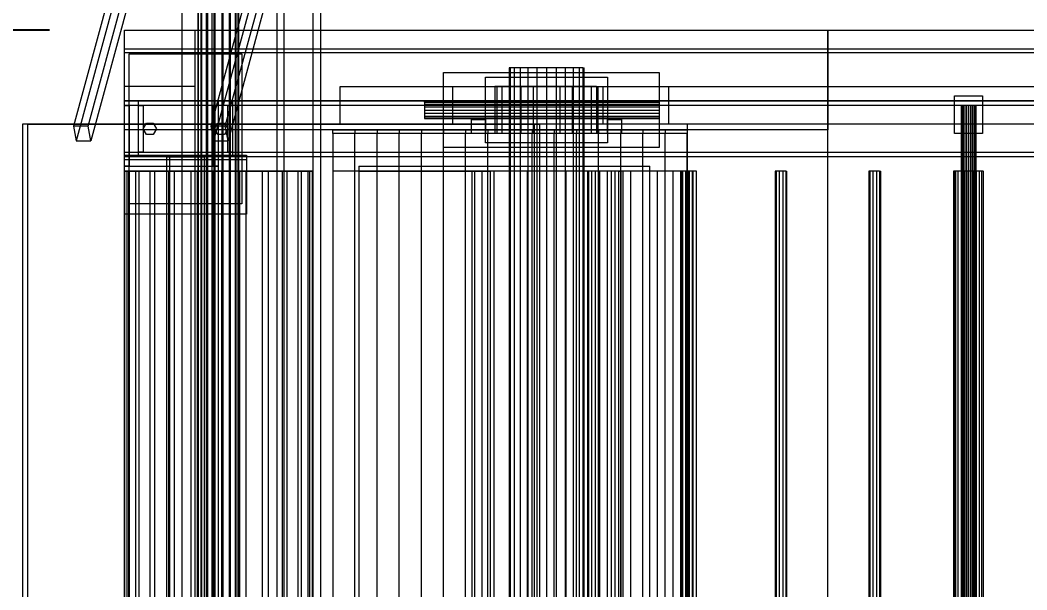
# Model space of a CAD drawing. Header units: millimetres. Extents: x -1970 to 59977, y -50268 to 6837.
# Drawn here: x 38728 to 39801, y -17196 to -16589 of the extents above; entities that cross this region are included whole.
import ezdxf

# ---------------------------------------------------------------- set-up
doc = ezdxf.new("R2010")
doc.units = ezdxf.units.MM
for name, color, linetype, lineweight in [('COTAS_O', 1, 'Continuous', 0), ('superior_C03', 7, 'Continuous', 0), ('superior_C03-dry', 7, 'Continuous', 0), ('superior_secador', 7, 'Continuous', 0)]:
    doc.layers.add(name, color=color, linetype=linetype, lineweight=lineweight)
doc.dimstyles.new('R19_100', dxfattribs={"dimtxt": 250, "dimasz": 150, "dimexe": 150, "dimexo": 80, "dimgap": 100, "dimtad": 1, "dimtih": 1, "dimtoh": 1, "dimdsep": 46, "dimcen": 0.09, "dimadec": 0, "dimazin": 0, "dimtfac": 1, "dimtdec": 4, "dimtofl": 0, "dimtmove": 0, "dimatfit": 3, "dimfxl": 1, "dimtolj": 1, "dimtzin": 0, "dimarcsym": 0})

# ---------------------------------------------------------------- blocks, each defined once
blk = doc.blocks.new('*D36')
at = {"layer": 'COTAS_O', "color": 0, "lineweight": -2, "transparency": 16777216}
for p, q in [((38759.3, -16600), (37989.3, -16600)), ((38139.3, -19250), (38139.3, -16750)), ((38759.3, -19400), (37989.3, -19400))]:
    blk.add_line(p, q, dxfattribs=at)
at = {"layer": 'COTAS_O', "color": 0, "transparency": 16777216}
for points in [[(38114.3, -16750), (38164.3, -16750), (38139.3, -16600)], [(38114.3, -19250), (38164.3, -19250), (38139.3, -19400)]]:
    blk.add_solid(points, dxfattribs=at)
at = {"layer": 'Defpoints', "color": 0, "transparency": 16777216}
for p in [(38139.3, -16600), (38839.3, -16600), (38839.3, -19400)]:
    blk.add_point(p, dxfattribs=at)

msp = doc.modelspace()

# ---------------------------------------------------------------- linework, layer by layer
at = {"layer": 'superior_C03'}
for p, q in [((38917.556, -16430), (38917.556, -19570)), ((38917.815, -16430), (38917.815, -19570)), ((38920.6, -16430), (38920.6, -19570)), ((38921.338, -16430), (38921.338, -19570)), ((38926.484, -16430), (38926.484, -19570)), ((38927.588, -16430), (38927.588, -19570)), ((38934.312, -16430), (38934.312, -19570)), ((38935.614, -16430), (38935.614, -19570)), ((38942.892, -16430), (38942.892, -19570)), ((38944.194, -16430), (38944.194, -19570)), ((38950.918, -16430), (38950.918, -19570)), ((38952.022, -16430), (38952.022, -19570)), ((38957.168, -16430), (38957.168, -19570)), ((38957.906, -16430), (38957.906, -19570)), ((38960.691, -19570), (38960.691, -16430)), ((38960.95, -16430), (38960.95, -19570)), ((38900.29, -16470), (38900.29, -19530)), ((38927.79, -16470), (38927.79, -19530)), ((38932.79, -19530), (38932.79, -16470)), ((38960.29, -19530), (38960.29, -16470)), ((39001.51, -16500), (39001.51, -19500)), ((39009.37, -19500), (39009.37, -16500)), ((39040.488, -19500), (39040.488, -16500)), ((39048.348, -16500), (39048.348, -19500)), ((38836.624, -16512.29), (38784.971, -16702.29)), ((38800.563, -16702.29), (38852.215, -16512.29)), ((38982.792, -16512.29), (38931.14, -16702.29)), ((38946.731, -16702.29), (38998.384, -16512.29)), ((38839.484, -16527.71), (38787.832, -16717.71)), ((38855.076, -16527.71), (38803.423, -16717.71)), ((38985.653, -16527.71), (38934, -16717.71)), ((39001.244, -16527.71), (38949.592, -16717.71)), ((39276.26, -16700), (38730.564, -16700)), ((38730.564, -16700), (38730.564, -19300)), ((38736.179, -16700), (38730.564, -16700)), ((38736.179, -19300), (38736.179, -16700)), ((38736.179, -16700), (39281.875, -16700)), ((38800.563, -16702.29), (38784.971, -16702.29)), ((38784.971, -16702.29), (38787.832, -16717.71)), ((38803.423, -16717.71), (38800.563, -16702.29)), ((38946.731, -16702.29), (38931.14, -16702.29)), ((38931.14, -16702.29), (38934, -16717.71)), ((38949.592, -16717.71), (38946.731, -16702.29)), ((39276.26, -19300), (39276.26, -16700)), ((39276.26, -16700), (39281.875, -16700)), ((39281.875, -16700), (39281.875, -19300)), ((38787.832, -16717.71), (38803.423, -16717.71)), ((38934, -16717.71), (38949.592, -16717.71)), ((38841.807, -16750), (38839.315, -16750)), ((38839.315, -16750), (38843.634, -16750)), ((38839.315, -16750), (38839.315, -19250)), ((38850.94, -16750), (38841.807, -16750)), ((38841.807, -16750), (38841.807, -19250)), ((38843.634, -16750), (38854.469, -16750)), ((38843.634, -16750), (38843.634, -19250)), ((38866.091, -16750), (38850.94, -16750)), ((38850.94, -16750), (38850.94, -19250)), ((38854.469, -16750), (38871.081, -16750)), ((38854.469, -16750), (38854.469, -19250)), ((38886.228, -16750), (38866.091, -16750)), ((38866.091, -16750), (38866.091, -19250)), ((38871.081, -16750), (38892.34, -16750)), ((38871.081, -16750), (38871.081, -19250)), ((38909.979, -16750), (38886.228, -16750)), ((38886.228, -16750), (38886.228, -19250)), ((38892.34, -16750), (38916.795, -16750)), ((38892.34, -16750), (38892.34, -19250)), ((38935.725, -16750), (38909.979, -16750)), ((38909.979, -16750), (38909.979, -19250)), ((38916.795, -16750), (38942.781, -16750)), ((38916.795, -16750), (38916.795, -19250)), ((38961.711, -16750), (38935.725, -16750)), ((38935.725, -16750), (38935.725, -19250)), ((38942.781, -16750), (38968.527, -16750)), ((38942.781, -16750), (38942.781, -19250)), ((38986.166, -16750), (38961.711, -16750)), ((38961.711, -16750), (38961.711, -19250)), ((38968.527, -16750), (38992.278, -16750)), ((38968.527, -16750), (38968.527, -19250)), ((39007.425, -16750), (38986.166, -16750)), ((38986.166, -16750), (38986.166, -19250)), ((38992.278, -16750), (39012.415, -16750)), ((38992.278, -16750), (38992.278, -19250)), ((39024.037, -16750), (39007.425, -16750)), ((39007.425, -16750), (39007.425, -19250)), ((39012.415, -16750), (39027.566, -16750)), ((39012.415, -16750), (39012.415, -19250)), ((39034.872, -16750), (39024.037, -16750)), ((39024.037, -16750), (39024.037, -19250)), ((39027.566, -16750), (39036.699, -16750)), ((39027.566, -16750), (39027.566, -19250)), ((39039.191, -16750), (39034.872, -16750)), ((39034.872, -16750), (39034.872, -19250)), ((39036.699, -16750), (39039.191, -16750)), ((39036.699, -19250), (39036.699, -16750)), ((39039.191, -16750), (39039.191, -19250))]:
    msp.add_line(p, q, dxfattribs=at)
at = {"layer": 'superior_C03-dry'}
for p, q in [((39061.253, -16706), (39084.878, -16706)), ((39061.253, -16710), (39061.253, -16706)), ((39084.878, -16710), (39061.253, -16710)), ((39061.253, -16710), (39061.253, -19290)), ((39084.878, -16706), (39084.878, -16710)), ((39084.878, -16706), (39108.503, -16706)), ((39084.878, -19290), (39084.878, -16710)), ((39108.503, -16710), (39084.878, -16710)), ((39108.503, -16706), (39108.503, -16710)), ((39108.503, -16706), (39132.128, -16706)), ((39108.503, -19290), (39108.503, -16710)), ((39132.128, -16710), (39108.503, -16710)), ((39132.128, -16706), (39132.128, -16710)), ((39132.128, -16706), (39155.753, -16706)), ((39132.128, -19290), (39132.128, -16710)), ((39155.753, -16710), (39132.128, -16710)), ((39155.753, -16706), (39155.753, -16710)), ((39155.753, -16706), (39179.378, -16706)), ((39155.753, -19290), (39155.753, -16710)), ((39179.378, -16710), (39155.753, -16710)), ((39179.378, -16706), (39179.378, -16710)), ((39179.378, -16706), (39203.003, -16706)), ((39179.378, -19290), (39179.378, -16710)), ((39203.003, -16710), (39179.378, -16710)), ((39203.003, -16706), (39203.003, -16710)), ((39203.003, -16706), (39226.628, -16706)), ((39203.003, -19290), (39203.003, -16710)), ((39226.628, -16710), (39203.003, -16710)), ((39226.628, -16706), (39226.628, -16710)), ((39226.628, -16706), (39250.253, -16706)), ((39226.628, -19290), (39226.628, -16710)), ((39250.253, -16710), (39226.628, -16710)), ((39250.253, -16706), (39250.253, -16710)), ((39250.253, -16706), (39273.878, -16706)), ((39250.253, -19290), (39250.253, -16710)), ((39273.878, -16710), (39250.253, -16710)), ((39273.878, -16706), (39273.878, -16710)), ((39273.878, -16706), (39297.503, -16706)), ((39273.878, -19290), (39273.878, -16710)), ((39297.503, -16710), (39273.878, -16710)), ((39297.503, -16706), (39297.503, -16710)), ((39297.503, -16706), (39321.128, -16706)), ((39297.503, -19290), (39297.503, -16710)), ((39321.128, -16710), (39297.503, -16710)), ((39321.128, -16706), (39321.128, -16710)), ((39321.128, -16706), (39344.753, -16706)), ((39321.128, -19290), (39321.128, -16710)), ((39344.753, -16710), (39321.128, -16710)), ((39344.753, -16706), (39344.753, -16710)), ((39344.753, -16706), (39368.378, -16706)), ((39344.753, -19290), (39344.753, -16710)), ((39368.378, -16710), (39344.753, -16710)), ((39368.378, -16706), (39368.378, -16710)), ((39368.378, -16706), (39392.003, -16706)), ((39368.378, -19290), (39368.378, -16710)), ((39392.003, -16710), (39368.378, -16710)), ((39392.003, -16706), (39392.003, -16710)), ((39392.003, -16706), (39415.628, -16706)), ((39392.003, -19290), (39392.003, -16710)), ((39415.628, -16710), (39392.003, -16710)), ((39415.628, -16706), (39415.628, -16710)), ((39415.628, -16706), (39439.253, -16706)), ((39415.628, -19290), (39415.628, -16710)), ((39439.253, -16710), (39415.628, -16710)), ((39439.253, -16706), (39439.253, -16710)), ((39439.253, -19290), (39439.253, -16710)), ((39084.878, -16750), (39061.253, -16750)), ((39061.253, -16750), (39061.253, -19250)), ((39084.878, -19250), (39084.878, -16750)), ((39108.503, -16750), (39084.878, -16750)), ((39108.503, -19250), (39108.503, -16750)), ((39132.128, -16750), (39108.503, -16750)), ((39132.128, -19250), (39132.128, -16750)), ((39155.753, -16750), (39132.128, -16750)), ((39155.753, -19250), (39155.753, -16750)), ((39179.378, -16750), (39155.753, -16750)), ((39179.378, -19250), (39179.378, -16750)), ((39203.003, -16750), (39179.378, -16750)), ((39203.003, -19250), (39203.003, -16750)), ((39226.628, -16750), (39203.003, -16750)), ((39226.628, -19250), (39226.628, -16750)), ((39250.253, -16750), (39226.628, -16750)), ((39250.253, -19250), (39250.253, -16750)), ((39273.878, -16750), (39250.253, -16750)), ((39273.878, -19250), (39273.878, -16750)), ((39297.503, -16750), (39273.878, -16750)), ((39297.503, -19250), (39297.503, -16750)), ((39321.128, -16750), (39297.503, -16750)), ((39321.128, -19250), (39321.128, -16750)), ((39344.753, -16750), (39321.128, -16750)), ((39344.753, -19250), (39344.753, -16750)), ((39368.378, -16750), (39344.753, -16750)), ((39368.378, -19250), (39368.378, -16750)), ((39392.003, -16750), (39368.378, -16750)), ((39392.003, -19250), (39392.003, -16750)), ((39415.628, -16750), (39392.003, -16750)), ((39415.628, -19250), (39415.628, -16750)), ((39439.253, -16750), (39415.628, -16750)), ((39439.253, -19250), (39439.253, -16750))]:
    msp.add_line(p, q, dxfattribs=at)
at = {"layer": 'superior_secador'}
for p, q in [((38839.253, -16675), (38839.253, -16600)), ((38839.253, -16600), (39839.253, -16600)), ((38839.253, -16624), (38839.253, -16600)), ((38839.253, -16600), (58839.253, -16600)), ((38839.253, -16620), (38839.253, -16600)), ((38839.253, -19400), (38839.253, -16600)), ((38839.253, -16600), (38914.253, -16600)), ((38839.253, -16750), (38839.253, -16600)), ((38839.253, -16660), (38839.253, -16600)), ((38839.253, -16706), (38839.253, -16600)), ((38839.253, -16600), (39589.253, -16600)), ((38914.253, -16600), (38914.253, -19400)), ((38914.253, -16600), (38914.253, -16750)), ((38914.253, -16600), (38914.253, -16660)), ((39589.253, -19400), (39589.253, -16600)), ((39589.253, -16600), (40589.253, -16600)), ((39589.253, -16600), (39589.253, -16706)), ((58839.253, -16620), (38839.253, -16620)), ((58839.253, -16624), (38839.253, -16624)), ((38844.253, -16785), (38844.253, -16625)), ((38844.253, -16625), (38964.253, -16625)), ((38964.253, -16625), (38964.253, -16785)), ((39179.253, -16725), (39179.253, -16645)), ((39179.253, -16645), (39409.253, -16645)), ((39250.616, -16640), (39249.253, -16640)), ((39249.253, -16640), (39249.253, -19360)), ((39254.612, -16640), (39250.616, -16640)), ((39250.616, -16640), (39250.616, -19360)), ((39260.969, -16640), (39254.612, -16640)), ((39254.612, -16640), (39254.612, -19360)), ((39269.253, -16640), (39260.969, -16640)), ((39260.969, -16640), (39260.969, -19360)), ((39278.9, -16640), (39269.253, -16640)), ((39269.253, -16640), (39269.253, -19360)), ((39289.253, -16640), (39278.9, -16640)), ((39278.9, -16640), (39278.9, -19360)), ((39299.606, -16640), (39289.253, -16640)), ((39289.253, -16640), (39289.253, -19360)), ((39309.253, -16640), (39299.606, -16640)), ((39299.606, -16640), (39299.606, -19360)), ((39317.537, -16640), (39309.253, -16640)), ((39309.253, -16640), (39309.253, -19360)), ((39323.894, -16640), (39317.537, -16640)), ((39317.537, -16640), (39317.537, -19360)), ((39327.89, -16640), (39323.894, -16640)), ((39323.894, -16640), (39323.894, -19360)), ((39327.89, -16640), (39329.253, -16640)), ((39327.89, -16640), (39327.89, -19360)), ((39329.253, -19360), (39329.253, -16640)), ((39409.253, -16645), (39409.253, -16725)), ((38914.253, -16660), (38839.253, -16660)), ((39069.253, -16700), (39069.253, -16660)), ((39069.253, -16660), (39349.253, -16660)), ((39069.253, -16660), (39419.253, -16660)), ((39189.253, -16700), (39189.253, -16660)), ((39189.253, -16660), (58489.253, -16660)), ((39224.253, -16720), (39224.253, -16650)), ((39224.253, -16650), (39354.253, -16650)), ((39236.127, -16660), (39234.253, -16660)), ((39234.253, -16660), (39234.253, -16710)), ((39241.622, -16660), (39236.127, -16660)), ((39236.127, -16660), (39236.127, -16710)), ((39250.362, -16660), (39241.622, -16660)), ((39241.622, -16660), (39241.622, -16710)), ((39261.753, -16660), (39250.362, -16660)), ((39250.362, -16660), (39250.362, -16710)), ((39275.018, -16660), (39261.753, -16660)), ((39261.753, -16660), (39261.753, -16710)), ((39289.253, -16660), (39275.018, -16660)), ((39275.018, -16660), (39275.018, -16710)), ((39303.488, -16660), (39289.253, -16660)), ((39289.253, -16660), (39289.253, -16710)), ((39316.753, -16660), (39303.488, -16660)), ((39303.488, -16660), (39303.488, -16710)), ((39328.144, -16660), (39316.753, -16660)), ((39316.753, -16660), (39316.753, -16710)), ((39336.884, -16660), (39328.144, -16660)), ((39328.144, -16660), (39328.144, -16710)), ((39342.379, -16660), (39336.884, -16660)), ((39336.884, -16660), (39336.884, -16710)), ((39342.379, -16660), (39344.253, -16660)), ((39342.379, -16660), (39342.379, -16710)), ((39344.253, -16710), (39344.253, -16660)), ((39349.253, -16660), (39349.253, -16700)), ((39354.253, -16650), (39354.253, -16720)), ((39419.253, -16660), (39419.253, -16700)), ((39724.253, -16710), (39724.253, -16670)), ((39724.253, -16670), (39754.253, -16670)), ((39754.253, -16670), (39754.253, -16710)), ((39839.253, -16675), (38839.253, -16675)), ((38839.253, -16735), (38839.253, -16675)), ((38839.253, -16675), (58839.253, -16675)), ((38839.253, -16680), (38839.253, -16675)), ((38839.253, -16675), (38939.253, -16675)), ((58839.253, -16680), (38839.253, -16680)), ((38939.253, -16680), (38839.253, -16680)), ((38839.253, -16745), (38839.253, -16680)), ((38839.253, -16680), (38844.253, -16680)), ((38844.253, -16680), (38844.253, -16745)), ((38854.253, -16680), (38854.253, -16675)), ((38854.253, -16675), (38954.253, -16675)), ((38954.253, -16680), (38854.253, -16680)), ((38854.253, -16730), (38854.253, -16680)), ((38854.253, -16680), (38859.253, -16680)), ((38859.253, -16680), (38859.253, -16730)), ((38934.253, -16745), (38934.253, -16680)), ((38934.253, -16680), (38939.253, -16680)), ((38939.253, -16675), (38939.253, -16680)), ((38939.253, -16680), (38939.253, -16745)), ((38949.253, -16730), (38949.253, -16680)), ((38949.253, -16680), (38954.253, -16680)), ((38954.253, -16675), (38954.253, -16680)), ((38954.253, -16680), (38954.253, -16730)), ((39159.253, -16676.685), (39159.253, -16676)), ((39409.253, -16676), (39159.253, -16676)), ((39159.253, -16676.685), (39159.253, -16678.636)), ((39159.253, -16676.685), (39409.253, -16676.685)), ((39159.253, -16678.636), (39159.253, -16681.556)), ((39159.253, -16678.636), (39409.253, -16678.636)), ((39159.253, -16681.556), (39159.253, -16685)), ((39159.253, -16681.556), (39409.253, -16681.556)), ((39409.253, -16676), (39409.253, -16676.685)), ((39409.253, -16676.685), (39409.253, -16678.636)), ((39409.253, -16678.636), (39409.253, -16681.556)), ((39409.253, -16681.556), (39409.253, -16685)), ((39731.526, -16680), (39731.253, -16680)), ((39731.253, -16680), (39731.253, -19320)), ((39732.325, -16680), (39731.526, -16680)), ((39731.526, -16680), (39731.526, -19320)), ((39733.596, -16680), (39732.325, -16680)), ((39732.325, -16680), (39732.325, -19320)), ((39735.253, -16680), (39733.596, -16680)), ((39733.596, -16680), (39733.596, -19320)), ((39737.182, -16680), (39735.253, -16680)), ((39735.253, -16680), (39735.253, -19320)), ((39739.253, -16680), (39737.182, -16680)), ((39737.182, -16680), (39737.182, -19320)), ((39741.324, -16680), (39739.253, -16680)), ((39739.253, -16680), (39739.253, -19320)), ((39743.253, -16680), (39741.324, -16680)), ((39741.324, -16680), (39741.324, -19320)), ((39744.91, -16680), (39743.253, -16680)), ((39743.253, -16680), (39743.253, -19320)), ((39746.181, -16680), (39744.91, -16680)), ((39744.91, -16680), (39744.91, -19320)), ((39746.98, -16680), (39746.181, -16680)), ((39746.181, -16680), (39746.181, -19320)), ((39746.98, -16680), (39747.253, -16680)), ((39746.98, -16680), (39746.98, -19320)), ((39747.253, -19320), (39747.253, -16680)), ((39159.253, -16685), (39159.253, -16688.444)), ((39159.253, -16685), (39409.253, -16685)), ((39159.253, -16688.444), (39159.253, -16691.364)), ((39159.253, -16688.444), (39409.253, -16688.444)), ((39159.253, -16691.364), (39159.253, -16693.315)), ((39159.253, -16691.364), (39409.253, -16691.364)), ((39409.253, -16685), (39409.253, -16688.444)), ((39409.253, -16688.444), (39409.253, -16691.364)), ((39409.253, -16691.364), (39409.253, -16693.315)), ((38859.253, -16705), (38862.753, -16698.938)), ((38862.753, -16698.938), (38869.753, -16698.938)), ((38869.753, -16698.938), (38873.253, -16705)), ((38935.253, -16705), (38938.753, -16698.938)), ((38938.753, -16698.938), (38945.753, -16698.938)), ((38945.753, -16698.938), (38949.253, -16705)), ((39349.253, -16700), (39069.253, -16700)), ((39419.253, -16700), (39069.253, -16700)), ((39159.253, -16693.315), (39159.253, -16694)), ((39159.253, -16693.315), (39409.253, -16693.315)), ((39159.253, -16694), (39409.253, -16694)), ((58489.253, -16700), (39189.253, -16700)), ((39209.253, -16710), (39209.253, -16695)), ((39209.253, -16695), (39224.253, -16695)), ((39224.253, -16695), (39224.253, -16710)), ((39354.253, -16710), (39354.253, -16695)), ((39354.253, -16695), (39369.253, -16695)), ((39369.253, -16695), (39369.253, -16710)), ((39409.253, -16693.315), (39409.253, -16694)), ((39589.253, -16700), (39439.253, -16700)), ((39439.253, -16700), (39439.253, -19300)), ((39589.253, -19300), (39589.253, -16700)), ((39589.253, -16706), (38839.253, -16706)), ((38862.753, -16711.062), (38859.253, -16705)), ((38869.753, -16711.062), (38862.753, -16711.062)), ((38873.253, -16705), (38869.753, -16711.062)), ((38938.753, -16711.062), (38935.253, -16705)), ((38945.753, -16711.062), (38938.753, -16711.062)), ((38949.253, -16705), (38945.753, -16711.062)), ((39224.253, -16710), (39209.253, -16710)), ((39236.127, -16710), (39234.253, -16710)), ((39241.622, -16710), (39236.127, -16710)), ((39250.362, -16710), (39241.622, -16710)), ((39261.753, -16710), (39250.362, -16710)), ((39275.018, -16710), (39261.753, -16710)), ((39289.253, -16710), (39275.018, -16710)), ((39303.488, -16710), (39289.253, -16710)), ((39316.753, -16710), (39303.488, -16710)), ((39328.144, -16710), (39316.753, -16710)), ((39336.884, -16710), (39328.144, -16710)), ((39342.379, -16710), (39336.884, -16710)), ((39344.253, -16710), (39342.379, -16710)), ((39369.253, -16710), (39354.253, -16710)), ((39754.253, -16710), (39724.253, -16710)), ((39409.253, -16725), (39179.253, -16725)), ((39354.253, -16720), (39224.253, -16720)), ((38839.253, -16735), (38839.253, -16730)), ((38839.253, -16730), (58839.253, -16730)), ((38839.253, -16738), (38839.253, -16733)), ((38839.253, -16733), (38969.253, -16733)), ((38839.253, -16796), (38839.253, -16733)), ((58839.253, -16735), (38839.253, -16735)), ((38854.253, -16735), (38854.253, -16730)), ((38854.253, -16730), (38954.253, -16730)), ((38859.253, -16730), (38854.253, -16730)), ((38954.253, -16735), (38854.253, -16735)), ((38884.253, -19265), (38884.253, -16735)), ((38884.253, -16735), (38924.253, -16735)), ((38884.253, -16735), (38887.253, -16735)), ((38887.253, -16735), (38887.253, -19265)), ((38921.253, -19265), (38921.253, -16735)), ((38921.253, -16735), (38924.253, -16735)), ((38924.253, -16735), (38924.253, -19265)), ((38954.253, -16730), (38949.253, -16730)), ((38954.253, -16730), (38954.253, -16735)), ((38969.253, -16733), (38969.253, -16738)), ((38969.253, -16733), (38969.253, -16796)), ((38969.253, -16738), (38839.253, -16738)), ((38839.253, -16750), (38839.253, -16745)), ((38839.253, -16745), (38939.253, -16745)), ((38844.253, -16745), (38839.253, -16745)), ((38939.253, -16745), (38934.253, -16745)), ((38939.253, -16745), (38939.253, -16750)), ((39089.253, -16745), (39329.253, -16745)), ((39089.253, -16745), (39089.253, -16750)), ((39089.253, -16745), (39399.253, -16745)), ((39329.253, -16750), (39329.253, -16745)), ((39399.253, -16750), (39399.253, -16745)), ((38914.253, -16750), (38839.253, -16750)), ((38839.253, -19250), (38839.253, -16750)), ((38839.253, -16750), (38939.253, -16750)), ((38839.253, -16750), (38844.253, -16750)), ((38844.253, -16750), (38844.253, -19250)), ((38934.253, -19250), (38934.253, -16750)), ((38934.253, -16750), (38939.253, -16750)), ((38939.253, -16750), (38939.253, -19250)), ((39329.253, -16750), (39089.253, -16750)), ((39089.253, -16750), (39089.253, -19250)), ((39089.253, -16750), (39229.253, -16750)), ((39399.253, -16750), (39089.253, -16750)), ((39212.462, -16750), (39209.753, -16750)), ((39209.753, -16750), (39209.753, -19250)), ((39220.404, -16750), (39212.462, -16750)), ((39212.462, -16750), (39212.462, -19250)), ((39233.038, -16750), (39220.404, -16750)), ((39220.404, -16750), (39220.404, -19250)), ((39229.253, -16750), (39229.253, -19250)), ((39249.503, -16750), (39233.038, -16750)), ((39233.038, -16750), (39233.038, -19250)), ((39268.677, -16750), (39249.503, -16750)), ((39249.503, -16750), (39249.503, -19250)), ((39289.253, -16750), (39268.677, -16750)), ((39268.677, -16750), (39268.677, -19250)), ((39309.829, -16750), (39289.253, -16750)), ((39289.253, -16750), (39289.253, -19250)), ((39329.003, -16750), (39309.829, -16750)), ((39309.829, -16750), (39309.829, -19250)), ((39345.468, -16750), (39329.003, -16750)), ((39329.003, -16750), (39329.003, -19250)), ((39329.253, -19250), (39329.253, -16750)), ((39337.586, -16750), (39329.253, -16750)), ((39334.116, -16750), (39332.903, -16750)), ((39332.903, -16750), (39332.903, -19250)), ((39337.291, -16750), (39334.116, -16750)), ((39334.116, -16750), (39334.116, -19250)), ((39341.215, -16750), (39337.291, -16750)), ((39337.291, -16750), (39337.291, -19250)), ((39337.586, -19250), (39337.586, -16750)), ((39345.92, -16750), (39337.586, -16750)), ((39344.39, -16750), (39341.215, -16750)), ((39341.215, -16750), (39341.215, -19250)), ((39344.39, -16750), (39345.603, -16750)), ((39344.39, -16750), (39344.39, -19250)), ((39358.102, -16750), (39345.468, -16750)), ((39345.468, -16750), (39345.468, -19250)), ((39345.603, -19250), (39345.603, -16750)), ((39345.92, -19250), (39345.92, -16750)), ((39354.253, -16750), (39345.92, -16750)), ((39354.253, -19250), (39354.253, -16750)), ((39362.586, -16750), (39354.253, -16750)), ((39366.044, -16750), (39358.102, -16750)), ((39358.102, -16750), (39358.102, -19250)), ((39362.586, -19250), (39362.586, -16750)), ((39370.92, -16750), (39362.586, -16750)), ((39366.044, -16750), (39368.753, -16750)), ((39366.044, -16750), (39366.044, -19250)), ((39368.753, -19250), (39368.753, -16750)), ((39370.92, -19250), (39370.92, -16750)), ((39379.253, -16750), (39370.92, -16750)), ((39379.253, -19250), (39379.253, -16750)), ((39399.253, -19250), (39399.253, -16750)), ((39407.586, -16750), (39399.253, -16750)), ((39407.586, -19250), (39407.586, -16750)), ((39415.92, -16750), (39407.586, -16750)), ((39415.92, -19250), (39415.92, -16750)), ((39424.253, -16750), (39415.92, -16750)), ((39424.253, -19250), (39424.253, -16750)), ((39432.586, -16750), (39424.253, -16750)), ((39432.586, -19250), (39432.586, -16750)), ((39440.92, -16750), (39432.586, -16750)), ((39434.116, -16750), (39432.903, -16750)), ((39432.903, -16750), (39432.903, -19250)), ((39437.291, -16750), (39434.116, -16750)), ((39434.116, -16750), (39434.116, -19250)), ((39441.215, -16750), (39437.291, -16750)), ((39437.291, -16750), (39437.291, -19250)), ((39440.92, -19250), (39440.92, -16750)), ((39449.253, -16750), (39440.92, -16750)), ((39444.39, -16750), (39441.215, -16750)), ((39441.215, -16750), (39441.215, -19250)), ((39444.39, -16750), (39445.603, -16750)), ((39444.39, -16750), (39444.39, -19250)), ((39445.603, -19250), (39445.603, -16750)), ((39449.253, -19250), (39449.253, -16750)), ((39534.116, -16750), (39532.903, -16750)), ((39532.903, -16750), (39532.903, -19250)), ((39537.291, -16750), (39534.116, -16750)), ((39534.116, -16750), (39534.116, -19250)), ((39541.215, -16750), (39537.291, -16750)), ((39537.291, -16750), (39537.291, -19250)), ((39544.39, -16750), (39541.215, -16750)), ((39541.215, -16750), (39541.215, -19250)), ((39544.39, -16750), (39545.603, -16750)), ((39544.39, -16750), (39544.39, -19250)), ((39545.603, -19250), (39545.603, -16750)), ((39634.116, -16750), (39632.903, -16750)), ((39632.903, -16750), (39632.903, -19250)), ((39637.291, -16750), (39634.116, -16750)), ((39634.116, -16750), (39634.116, -19250)), ((39641.215, -16750), (39637.291, -16750)), ((39637.291, -16750), (39637.291, -19250)), ((39644.39, -16750), (39641.215, -16750)), ((39641.215, -16750), (39641.215, -19250)), ((39644.39, -16750), (39645.603, -16750)), ((39644.39, -16750), (39644.39, -19250)), ((39645.603, -19250), (39645.603, -16750)), ((39723.798, -16750), (39723.253, -16750)), ((39723.253, -16750), (39723.253, -19250)), ((39725.397, -16750), (39723.798, -16750)), ((39723.798, -16750), (39723.798, -19250)), ((39727.939, -16750), (39725.397, -16750)), ((39725.397, -16750), (39725.397, -19250)), ((39731.253, -16750), (39727.939, -16750)), ((39727.939, -16750), (39727.939, -19250)), ((39735.112, -16750), (39731.253, -16750)), ((39731.253, -16750), (39731.253, -19250)), ((39734.116, -16750), (39732.903, -16750)), ((39732.903, -16750), (39732.903, -19250)), ((39737.291, -16750), (39734.116, -16750)), ((39734.116, -16750), (39734.116, -19250)), ((39739.253, -16750), (39735.112, -16750)), ((39735.112, -16750), (39735.112, -19250)), ((39741.215, -16750), (39737.291, -16750)), ((39737.291, -16750), (39737.291, -19250)), ((39743.394, -16750), (39739.253, -16750)), ((39739.253, -16750), (39739.253, -19250)), ((39744.39, -16750), (39741.215, -16750)), ((39741.215, -16750), (39741.215, -19250)), ((39747.253, -16750), (39743.394, -16750)), ((39743.394, -16750), (39743.394, -19250)), ((39744.39, -16750), (39745.603, -16750)), ((39744.39, -16750), (39744.39, -19250)), ((39745.603, -19250), (39745.603, -16750)), ((39750.567, -16750), (39747.253, -16750)), ((39747.253, -16750), (39747.253, -19250)), ((39753.109, -16750), (39750.567, -16750)), ((39750.567, -16750), (39750.567, -19250)), ((39754.708, -16750), (39753.109, -16750)), ((39753.109, -16750), (39753.109, -19250)), ((39754.708, -16750), (39755.253, -16750)), ((39754.708, -16750), (39754.708, -19250)), ((39755.253, -19250), (39755.253, -16750)), ((38964.253, -16785), (38844.253, -16785)), ((38969.253, -16796), (38839.253, -16796))]:
    msp.add_line(p, q, dxfattribs=at)

# ---------------------------------------------------------------- dimensions: what is measured, and where the dimension line sits
at = {"layer": 'COTAS_O'}
dim = msp.add_aligned_dim(p1=(38839.253, -19400), p2=(38839.253, -16600), distance=700, text='<> O', dimstyle='R19_100', dxfattribs=at)
dim.commit()
dim.dimension.update_dxf_attribs({"geometry": '*D36', "text_midpoint": (38139.253, -18000)})

doc.saveas('drawing.dxf')
